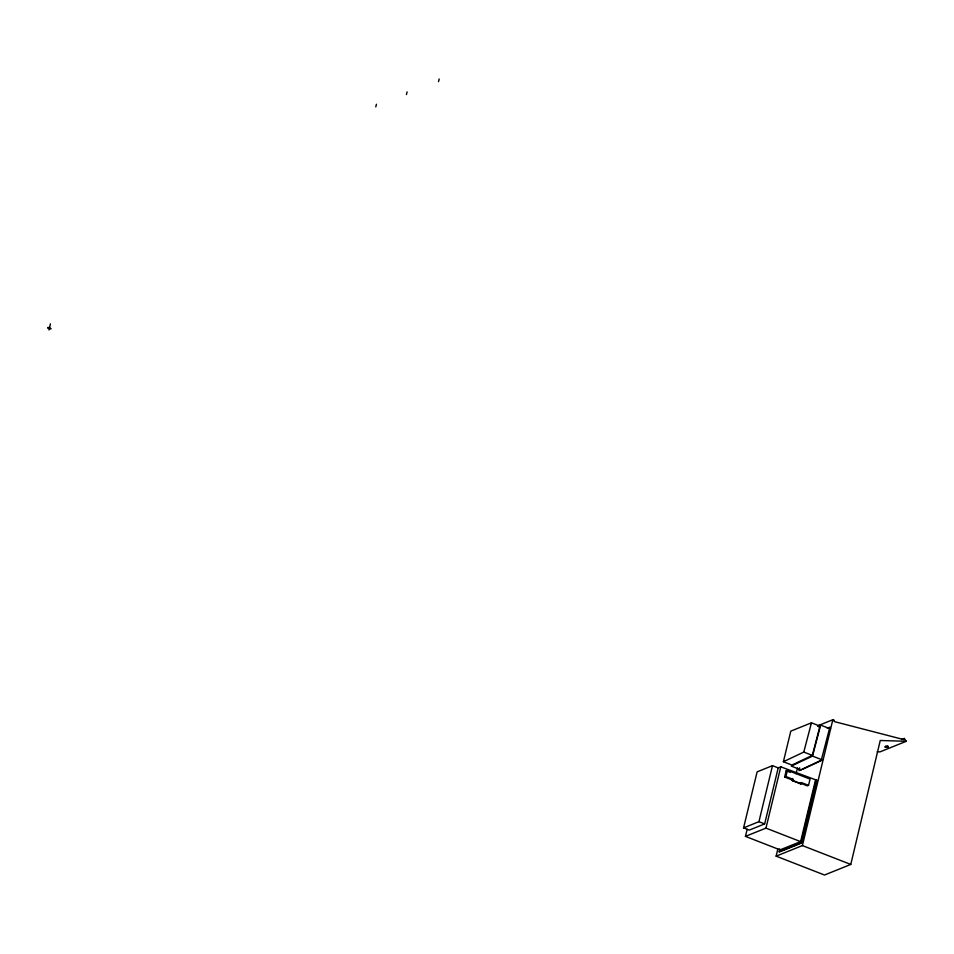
<?xml version="1.0" encoding="UTF-8"?>
<svg xmlns="http://www.w3.org/2000/svg" width="954" height="954" viewBox="0 0 954 954"><rect width="100%" height="100%" fill="white"/><g stroke="black" fill="none" stroke-linecap="round" stroke-linejoin="round"><path stroke-width="1.43" d="M901.53 739.553L904.285 738.444L904.13 739.684L834.154 721.546L834.309 720.294L832.83 719.721L817.626 725.851M48.952 329.953L50.431 323.859M375.781 106.896L376.425 104.272M406.44 94.553L407.072 91.918M438.542 81.615L439.174 78.979M778.214 767.887L764.655 823.91L749.295 830.099L743.571 827.869L757.13 771.846L772.49 765.657L778.214 767.887L780.789 766.837L816.707 780.229L801.503 843.074L779.442 851.958L779.621 848.905M816.707 780.229L815.431 780.348L800.597 841.619L780.086 849.883L745.444 836.384L747.173 829.264M743.571 827.869L758.931 821.68L772.49 765.657M745.444 836.384L765.967 828.12L780.789 766.837M783.389 761.733L790.783 731.146L811.46 722.81L819.999 726.137L812.307 755.389L791.915 765.048L783.389 761.733L803.781 752.074L812.307 755.389M792.738 779.573L792.452 780.718L793.215 779.382L791.975 779.883L784.653 777.021L786.168 770.784L787.408 770.283L810.041 779.108L808.527 785.345L807.287 785.846L800.203 783.079L801.443 782.59L808.527 785.345M784.653 777.021L785.893 776.52L787.408 770.283M791.975 779.883L792.309 778.512M904.285 738.444L906.3 741.282L880.256 740.495L850.777 864.431L824.518 875.021L776.127 856.155L777.868 848.917M796.065 773.694L797.472 767.91M799.679 767.791L798.987 770.665L821.263 760.243L829.885 727.139L827.225 728.212M792.452 780.718L800.68 783.926L800.955 782.781M800.68 783.926L801.443 782.59M778.941 851.767L800.99 842.871L816.195 780.038M776.127 856.155L802.386 845.578L832.83 719.721M801.241 769.985L791.271 766.098L812.522 756.093L820.631 725.088L830.6 728.975M803.781 752.074L811.46 722.81M885.395 747.137L886.075 747.292M802.564 769.365L822.491 759.98L812.522 756.093M817.948 726.173L820.631 725.088M906.3 741.282L880.041 751.859L877.179 751.788M885.384 747.006L886.707 746.934M886.051 746.946L885.181 747.149L886.385 747.292M887.661 747.149L888.257 746.946L885.944 746.863M888.055 747.101L887.387 747.209M886.373 746.851L888.019 746.612L885.193 746.374L888.21 746.255L885.777 746.922M887.506 747.232L886.338 747.328M887.375 746.803L888.043 746.827M786.168 770.784L790.162 772.335M785.893 776.52L793.215 779.382M792.941 780.527L801.169 783.735M758.931 821.68L764.655 823.91M765.967 828.12L800.597 841.619M802.386 845.578L850.777 864.431M810.626 723.919L810.65 723.812M819.057 727.198L819.081 727.103M49.31 327.532L47.7 327.508L47.772 328.152L51.075 328.832L49.31 327.532"/></g></svg>
